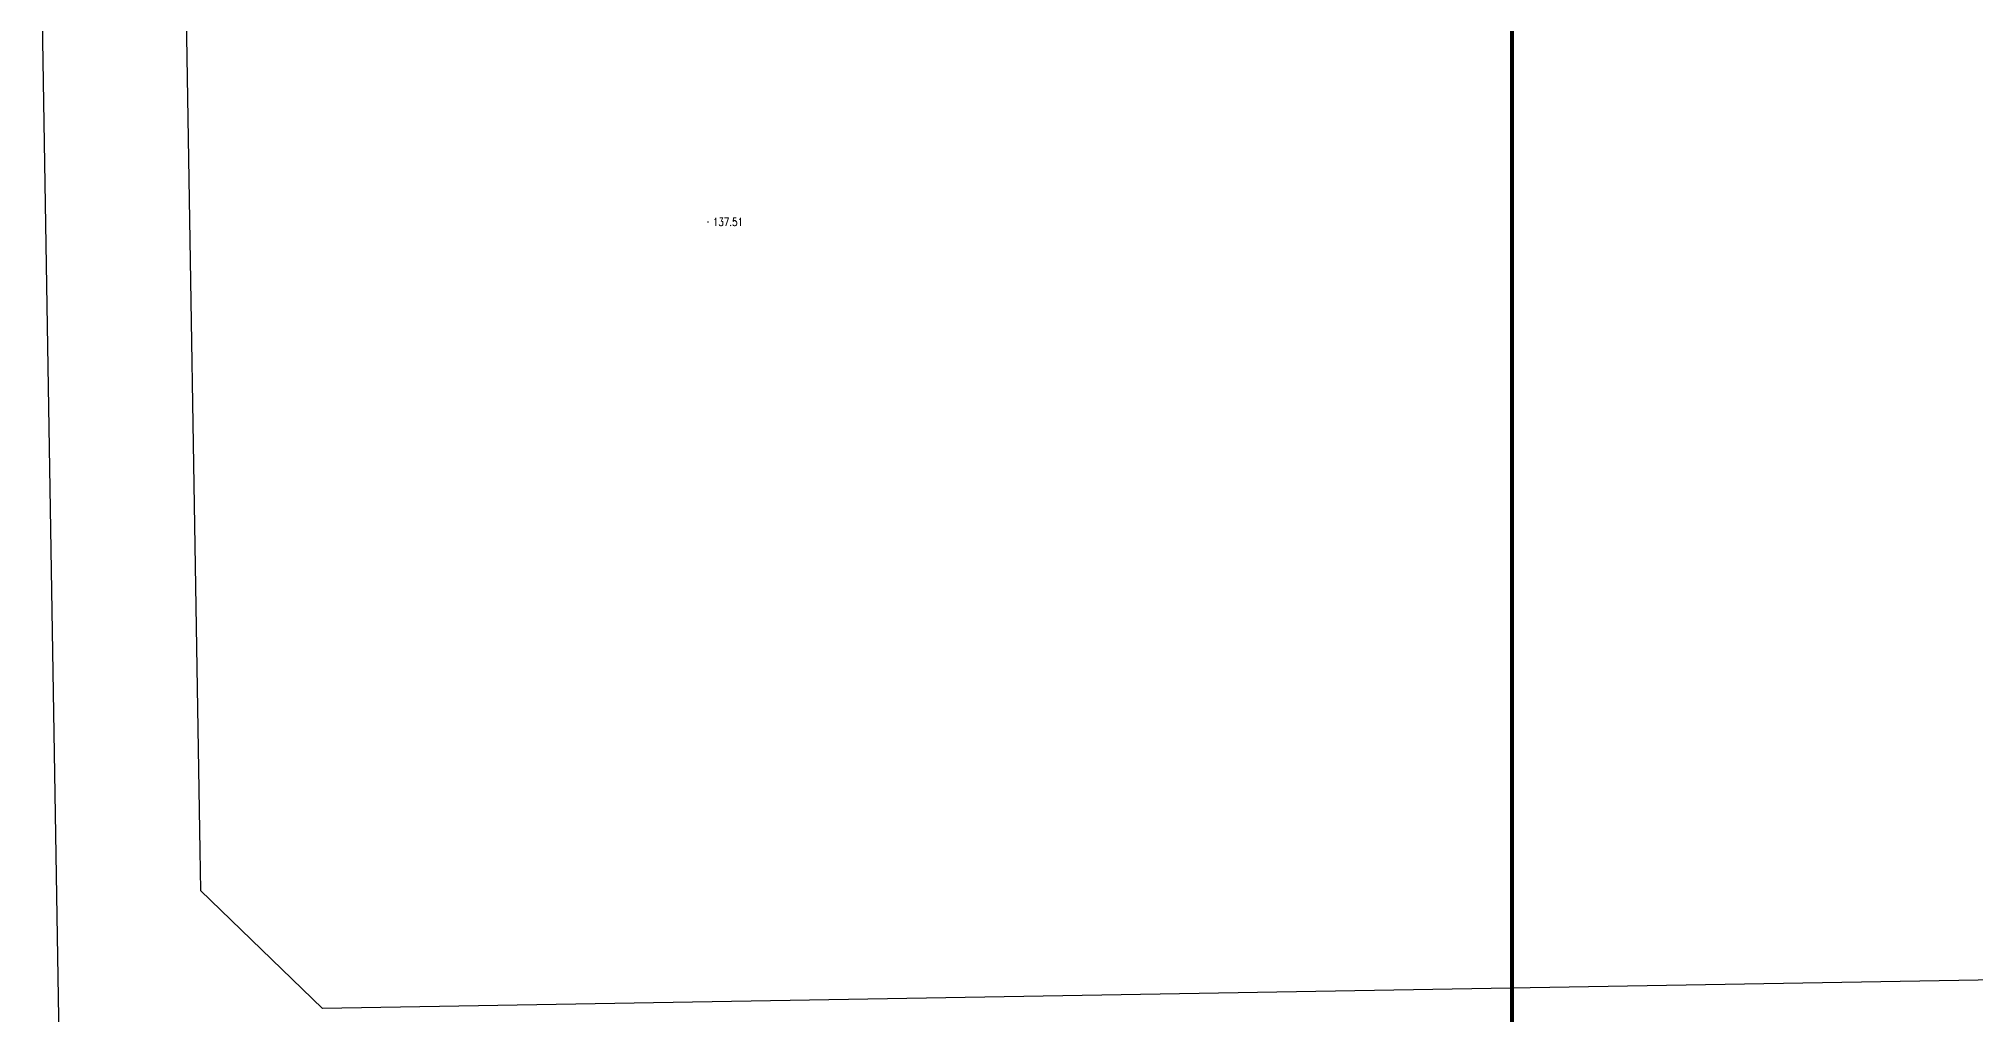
# Model space of a CAD drawing. Extents: x 529262 to 576451, y 2694391 to 2717535.
# Drawn here: x 564378.3 to 564620.4, y 2709855.3 to 2709977.3 of the extents above; entities that cross this region are included whole.
import ezdxf
from ezdxf.enums import TextEntityAlignment as Align
from ezdxf.xclip import XClip

# ---------------------------------------------------------------- set-up
doc = ezdxf.new("R2010")
doc.units = 0
doc.header["$XCLIPFRAME"] = 0
for name, color, linetype in [('GCD', 8, 'Continuous'), ('PP-COM', 7, 'Continuous'), ('RD-中线', 40, 'Continuous'), ('RD-红线', 7, 'Continuous')]:
    doc.layers.add(name, color=color, linetype=linetype)
doc.styles.add('HZ', font='rs.shx', dxfattribs={"width": 0.8, "bigfont": 'hztxt.shx'})

# ---------------------------------------------------------------- blocks, each defined once
blk = doc.blocks.new('A$C19FD0107')
at = {"layer": 'RD-中线', "color": 8, "linetype": 'Continuous', "flags": 128}
blk.add_lwpolyline([(-6594.44, 15843.06, -0.005723), (-6595.7, 15831.69), (-6617.48, 15653.16, 0.034479), (-6619.64, 15611.89), (-6613.74, 15253.22)], format="xyb", dxfattribs=at)
at = {"layer": 'RD-红线', "color": 8, "linetype": 'Continuous', "flags": 128}
blk.add_lwpolyline([(-6601.52, 15604.75), (-6599.56, 15485.21), (-6599.47, 15480.2)], dxfattribs=at)
at = {"layer": 'RD-红线', "color": 8, "linetype": 'Continuous'}
blk.add_lwpolyline([(-6599.47, 15480.2), (-6584.22, 15465.45, 0.414422)], format="xyb", dxfattribs=at)
at = {"layer": 'RD-红线', "color": 8, "flags": 128}
blk.add_lwpolyline([(-6289.62, 15470.51), (-6584.22, 15465.45)], dxfattribs=at)
blk = doc.blocks.new('GC200')
at = {"linetype": 'Continuous', "const_width": 0.2, "flags": 128}
blk.add_lwpolyline([(-0.1, 0, 1), (0.1, 0, 1)], format="xyb", close=True, dxfattribs=at)

msp = doc.modelspace()

# ---------------------------------------------------------------- linework, layer by layer
at = {"const_width": 0.5}
msp.add_lwpolyline([(564562.501, 2710307.522), (564562.421, 2709590.678), (564888.143, 2709590.86), (564888.226, 2709664.058), (565134.095, 2709664.095), (565134.027, 2710310.134), (564562.501, 2710307.522)], dxfattribs=at)

# ---------------------------------------------------------------- block references
at = {"layer": 'GCD', "linetype": 'Continuous'}
ref = msp.add_blockref('GC200', (564461.967, 2709954.378, 137.511), dxfattribs=dict(at, xscale=0.5, yscale=0.5, zscale=0.5))
ref.add_attrib('height', '137.51', dxfattribs={"linetype": 'Continuous', "height": 1, "style": 'HZ', "width": 0.8}).set_placement((564462.567, 2709954.378, 137.511), align=Align.MIDDLE_LEFT)
at = {"layer": 'PP-COM'}
ref = msp.add_blockref('A$C19FD0107', (570997.993, 2694390.603), dxfattribs=at)
XClip(ref).set_block_clipping_path([(-9366.4383134884, 14428.6043910822), (-3328.4480743363, 17452.7484863754)])

doc.saveas('drawing.dxf')
